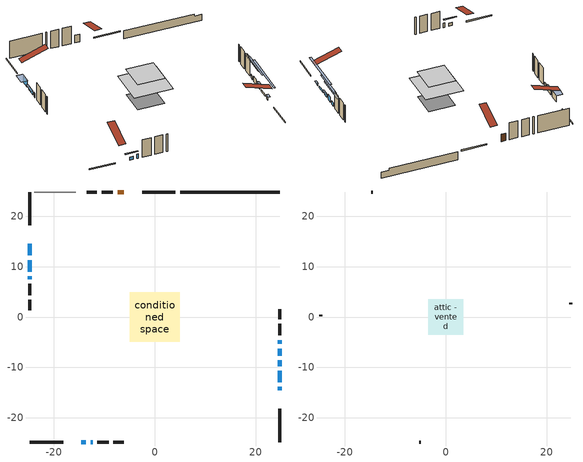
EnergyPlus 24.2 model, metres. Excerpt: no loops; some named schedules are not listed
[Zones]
conditioned space
 floor adiabatic (AdiabaticFloorConstruction): -4.93,-4.93 -4.93,4.93 4.93,4.93 4.93,-4.93 z2.84
 floor foundation (Slab1 construction): -3.43,-3.43 -3.43,3.43 3.43,3.43 3.43,-3.43 z-1.84
 wall outside (RimJoist1 construction): 4.07,24.76 -2.52,24.76 / -24.76,-24.76 -18.17,-24.76 / -24.76,24.76 -24.76,18.17 / 24.76,-24.76 24.76,-18.17 z0.4:0.7
 wall outside (AdiabaticWallConstruction 1): -6.16,24.76 -7.35,24.76 z0.4:2.43
 wall outside (AdiabaticWallConstruction): 24.76,-14.52 24.76,-13.84 z0.4:1.09; -24.76,14.52 -24.76,12.18 z0.4:2.1; 24.76,-12.91 24.76,-10.67 z0.4:0.91; 24.76,-9.74 24.76,-8.6 / -24.76,11.26 -24.76,8.97 / 24.76,-5.35 24.76,-4.56 z0.4:1.39; -14.52,-24.76 -13.63,-24.76 z0.4:1.29; -24.76,8.04 -24.76,7.5 / -12.7,-24.76 -12.28,-24.76 z0.4:1.62; 24.76,-7.67 24.76,-6.27 z0.4:1.85
 wall outside (Wall1 construction): -8.28,24.76 -10.53,24.76 / -11.36,-24.76 -9.1,-24.76 / -24.76,6.58 -24.76,4.32 / 24.76,-3.63 24.76,-1.37 z0.4:5.28
 wall outside (Wall2 construction): -11.46,24.76 -13.49,24.76 / -8.17,-24.76 -6.15,-24.76 / -24.76,3.39 -24.76,1.37 / 24.76,-0.45 24.76,1.58 z0.4:5.28
 wall foundation (FoundationWall1 construction): 5,24.76,-1.84 5,24.76,0.4 22.78,24.76,0.4 22.78,24.76,-0.18 24.76,24.76,-0.18 24.76,24.76,-1.84
 wall adiabatic (Wall4 construction): -15.64,24.76 -23.83,24.76 z0.4:5.28
 window (WindowConstruction): 24.76,-14.52 24.76,-13.84 z0.4:1.09
 window (WindowConstruction 6): -24.76,14.52 -24.76,12.18 z0.4:2.1
 window (WindowConstruction 9): 24.76,-12.91 24.76,-10.67 z0.4:0.91
 window (WindowConstruction 1): 24.76,-9.74 24.76,-8.6 z0.4:1.39
 window (WindowConstruction 2): -24.76,11.26 -24.76,8.97 z0.4:1.39
 window (WindowConstruction 3): -14.52,-24.76 -13.63,-24.76 z0.4:1.29
 window (WindowConstruction 7): -24.76,8.04 -24.76,7.51 z0.4:1.62
 window (WindowConstruction 8): -12.7,-24.76 -12.28,-24.76 z0.4:1.62
 window (WindowConstruction 4): 24.76,-7.67 24.76,-6.27 z0.4:1.85
 window (WindowConstruction 5): 24.76,-5.34 24.76,-4.56 z0.4:1.39
 door (Door): -6.16,24.76 -7.35,24.76 z0.4:2.43
 ceiling adiabatic (AdiabaticFloorConstruction): 4.93,-4.93 4.93,4.93 -4.93,4.93 -4.93,-4.93 z2.84
attic - vented
 floor to conditioned space (Floor1 construction Reversed): -3.49,-3.49 -3.49,3.49 3.49,3.49 3.49,-3.49 z5.28
 wall outside (Wall3 construction): -14.42,24.76 -14.71,24.76 / -5.22,-24.76 -4.92,-24.76 / -24.76,0.44 -24.76,0.14 / 24.76,2.51 24.76,2.81 z0.4:5.28
 roof outside (Roof1 construction): -5.23,24.76,5.28 -5.23,17.97,7.54 -3.44,17.97,7.54 -3.44,24.76,5.28; -15.45,-24.76,5.28 -15.45,-17.97,7.54 -17.24,-17.97,7.54 -17.24,-24.76,5.28; -24.76,15.45,5.28 -17.97,15.45,7.54 -17.97,17.24,7.54 -24.76,17.24,5.28; 24.76,-15.45,5.28 17.97,-15.45,7.54 17.97,-17.24,7.54 24.76,-17.24,5.28
shading: 24.76,-13.61 24.76,-14.75 25.22,-14.75 25.22,-13.61 z1.31; -24.76,11.89 -24.76,14.82 -26.38,14.82 -26.38,11.89 z2.4; 24.76,-5.59 24.76,-17.99 25.22,-17.99 25.22,-5.59 z5.99; 24.76,-8.37 24.76,-9.97 25.22,-9.97 25.22,-8.37 z1.62; -24.76,8.74 -24.76,11.48 -25.22,11.48 -25.22,8.74 z1.62; -12.41,-24.76 -15.74,-24.76 -15.74,-25.06 -12.41,-25.06 z2.51; 24.76,-2.82 24.76,-11.12 25.22,-11.12 25.22,-2.82 z5.3; 24.76,-1.11 24.76,-8.79 25.22,-8.79 25.22,-1.11 z4.84
[Building]
Building 1: Terrain=Suburbs
[Site:Location]
Mont Joli AP_QC: Latitude {deg}=48.61; Longitude {deg}=-68.21; Time Zone {hr}=-5; Elevation {m}=52; Keep Site Location Information=Yes
[Site:GroundTemperature:Shallow]
-0.843868, -3.04892, -3.2255, -2.1791, 2.02165, 6.20283, 9.82768, 12.1239, 12.319, 10.4514, 6.91898, 2.86606
[Site:WaterMainsTemperature]
Calculation Method=Schedule; Temperature Schedule=mains temperature schedule
[Material] Roughness=Rough; Thermal Absorptance=0.9
Name | Thickness {m} | Conductivity {W/m-K} | Density {kg/m3} | Specific Heat {J/kg-K} | Solar Absorptance | Visible Absorptance
asphalt or fiberglass shingles | 0.00635 | 0.162714 | 1121.4 | 1465.45 | 0.4 | 0.4
ceiling loosefill ins | 0.0846667 | 0.0480833 | 16.02 | 1046.75 | 0.7 | 0.7
ceiling stud and cavity | 0.1397 | 0.615002 | 65.682 | 1177.47 | 0.7 | 0.7
concrete 4.0 in. | 0.1016 | 1.803125 | 2242.8 | 837.4 | 0.7 | 0.7
concrete 8.0 in. | 0.2032 | 1.803125 | 2242.8 | 837.4 | 0.7 | 0.7
door material | 0.04445 | 0.0451087 | 512.64 | 1214.23 | 0.7 | 0.7
floor covering | 0.0127 | 0.0433444 | 54.468 | 1339.84 | 0.6 | 0.6
floor rigid ins; wall rigid ins 1 | 0.512978 | 0.029427 | 32.04 | 1214.23 | 0.7 | 0.7
floor stud and cavity | 0.1397 | 1.75129 | 37.0049 | 1207.88 | 0.7 | 0.7
furniture material conditioned space 1 | 0.1524 | 0.115458 | 640.8 | 1214.23 | 0.6 | 0.6
gypsum board | 0.0127 | 0.160291 | 801 | 837.4 | 0.6 | 0.6
osb sheathing 0.5 in. | 0.0127 | 0.115458 | 512.64 | 1214.23 | 0.7 | 0.7
osb sheathing 0.75 in. | 0.01905 | 0.115458 | 512.64 | 1214.23 | 0.7 | 0.7
rim joist stud and cavity | 0.0508 | 0.103237 | 50.32683 | 1063.81 | 0.6 | 0.6
wall rigid ins | 0.051816 | 0.029427 | 32.04 | 1214.23 | 0.4 | 0.4
wall stud and cavity | 0.1397 | 0.0796569 | 139.0536 | 1170.24 | 0.7 | 0.7
wall stud and cavity 1 | 0.1397 | 0.0735294 | 139.0536 | 1170.24 | 0.7 | 0.7
wall stud and cavity 2 | 0.0889 | 6.1454 | 50.32683 | 1063.81 | 0.6 | 0.6
wall stud and cavity 3 | 0.1397 | 0.462515 | 139.0536 | 1170.24 | 0.7 | 0.7
wall stud and cavity 4 | 0.0889 | 0.380278 | 52.3479 | 1209.89 | 0.7 | 0.7
wall stud and cavity 5 | 0.0889 | 0.391764 | 83.0341 | 1211.67 | 0.7 | 0.7
wood siding | 0.0254 | 0.102417 | 544.68 | 1172.36 | 0.4 | 0.4
wood siding 1 | 0.00254 | 0.102417 | 544.68 | 1172.36 | 0.4 | 0.4
wood siding 2; wood siding 3; wood siding 4 | 0.0254 | 0.102417 | 544.68 | 1172.36 | 0.7 | 0.7
[WindowMaterial:SimpleGlazingSystem]
Name | U-Factor {W/m2-K} | Solar Heat Gain Coefficient
WindowMaterial | 3.000823 | 0.49
WindowMaterial 1 | 2.949721 | 0.58
WindowMaterial 2 | 2.969594 | 0.55
WindowMaterial 3 | 2.91963 | 0.62
WindowMaterial 4 | 2.972433 | 0.55
WindowMaterial 5 | 2.89237 | 0.66
WindowMaterial 6 | 2.97754 | 0.61
WindowMaterial 7 | 3.04227 | 0.45
WindowMaterial 8 | 3.03546 | 0.46
[Construction]
AdiabaticFloorConstruction: floor stud and cavity, floor rigid ins, osb sheathing 0.75 in., floor covering
AdiabaticWallConstruction: wood siding 3, wall rigid ins 1, wall stud and cavity 4, gypsum board
AdiabaticWallConstruction 1: wood siding 4, wall rigid ins 1, wall stud and cavity 4, gypsum board
Door: door material
Floor1 construction Reversed: gypsum board, ceiling stud and cavity, ceiling loosefill ins
FoundationWall1 construction: concrete 8.0 in.
furniture construction conditioned space 1: furniture material conditioned space 1
PartitionWallConstruction: gypsum board, wall stud and cavity 5, gypsum board
RimJoist1 construction: wood siding 2, rim joist stud and cavity
Roof1 construction: asphalt or fiberglass shingles
Slab1 construction: concrete 4.0 in.
Wall1 construction: wood siding, osb sheathing 0.5 in., wall stud and cavity, gypsum board
Wall2 construction: wood siding, osb sheathing 0.5 in., wall stud and cavity 1, gypsum board
Wall3 construction: wood siding 1, wall stud and cavity 2
Wall4 construction: wall rigid ins, osb sheathing 0.5 in., wall stud and cavity 3, gypsum board
WindowConstruction: WindowMaterial
WindowConstruction 1; WindowConstruction 2: WindowMaterial 1
WindowConstruction 3: WindowMaterial 2
WindowConstruction 4: WindowMaterial 3
WindowConstruction 5: WindowMaterial 4
WindowConstruction 6: WindowMaterial 5
WindowConstruction 7: WindowMaterial 6
WindowConstruction 8: WindowMaterial 7
WindowConstruction 9: WindowMaterial 8
[Zone] Multiplier=1; Part of Total Floor Area=Yes
Name | Volume {m3}
attic - vented | 17.8623
conditioned space | 362.1
[Space]
Name | Zone | Volume {m3}
attic - vented 1 | attic - vented | 17.8623
conditioned space 1 | conditioned space | 362.1
[ZoneInfiltration:EffectiveLeakageArea]
infil attic - vented 1: Zone or Space=attic - vented 1; Schedule=Always On Discrete; Effective Air Leakage Area {cm2}=1690.78; Stack Coefficient=0.000496532; Wind Coefficient=1.50554e-05
[ZoneMixing]
whole house fan mix: Zone or Space=attic - vented; Schedule=Always On Continuous; Design Flow Rate Calculation Method=Flow/Zone; Design Flow Rate {m3/s}=0; Source Zone or Space=conditioned space
[SurfaceProperty:ExposedFoundationPerimeter]
Slab1: Exposed Perimeter Calculation Method=TotalExposedPerimeter; Total Exposed Perimeter {m}=19.757
[InternalMass] Zone or ZoneList=conditioned space; Space or SpaceList=conditioned space 1
Name | Construction | Surface Area {m2}
furniture mass conditioned space 1 | furniture construction conditioned space 1 | 57.76
partition wall mass | PartitionWallConstruction | 144.4
[Lights]
interior lighting: Zone or ZoneList or Space or SpaceList=conditioned space 1; Schedule=interior lighting schedule; Design Level Calculation Method=LightingLevel; Lighting Level {W}=343.2; Return Air Fraction=0; Fraction Radiant=0.6; Fraction Visible=0.2; Fraction Replaceable=1
[People]
occupants: Zone or ZoneList or Space or SpaceList=conditioned space 1; Number of People Schedule=occupants schedule; Number of People Calculation Method=People; Number of People=3; Fraction Radiant=0.314171; Sensible Heat Fraction=0.56303; Activity Level Schedule=occupants activity schedule; Carbon Dioxide Generation Rate {m3/s-W}=0; Enable ASHRAE 55 Comfort Warnings=No; Mean Radiant Temperature Calculation Type=EnclosureAveraged
[ElectricEquipment] Zone or ZoneList or Space or SpaceList=conditioned space 1; Design Level Calculation Method=EquipmentLevel
Name | Schedule | Design Level {W} | Fraction Latent | Fraction Radiant | Fraction Lost
clothes dryer | clothes dryer schedule | 140.772 | 0.015 | 0.081 | 0.85
clothes washer | clothes washer schedule | 32.1985 | 0.03 | 0.162 | 0.7
cooking range | cooking range schedule | 208.969 | 0.08 | 0.432 | 0.2
dishwasher | dishwasher schedule | 66.8632 | 0.3 | 0.18 | 0.4
fridge | fridge schedule | 72.9452 | 0 | 0.6 | 0
mech vent house fan | mech vent house fan schedule | 0 | 0 | 0 | 1
mech vent house fan cfis | mech vent house fan cfis schedule | 0 | 0 | 0 | 0
mech vent range fan 0 | mech vent range fan 0 schedule | 150 | 0 | 0 | 1
misc plug loads | misc plug loads schedule | 494.7 | 0.045 | 0.513 | 0.1
whole house fan | Always On Discrete | 0 | 0 | 0 | 1
[OtherEquipment] Zone or ZoneList or Space or SpaceList=conditioned space 1; Design Level Calculation Method=EquipmentLevel
Name | Fuel Type | Schedule | Design Level {W} | Fraction Latent | Fraction Radiant | Fraction Lost
clothes dryer 1 | Electricity | clothes dryer schedule | 0 | 0.015 | 0.081 | 0.85
cooking range 1 | Electricity | cooking range schedule | 0 | 0.08 | 0.432 | 0.2
general water use latent | None | general water use schedule | 59.3978 | 1 | 0 | 0
general water use sensible | None | general water use schedule | -58.539 | 0 | 0.6 | 0
mech vent house fan latent load | None | Always On Discrete | 0 | 1 | 0 | 0
mech vent house fan sensible load | None | Always On Discrete | 0 | 0 | 0 | 0
water heater energy adjustment1 | Electricity | Always On Discrete | 0.01 | 0 | 0 | 1
[ZoneInfiltration:DesignFlowRate] Zone or ZoneList or Space or SpaceList=conditioned space 1; Schedule=Always On Discrete; Design Flow Rate Calculation Method=Flow/Zone; Design Flow Rate {m3/s}=0
infil flow; natural vent flow; whole house fan flow
[ZoneControl:Thermostat]
conditioned space Thermostat: Zone or ZoneList=conditioned space; Control Type Schedule=conditioned space Thermostat Schedule; Control 1=conditioned space temperature setpoint; Temperature Difference Between Cutout And Setpoint {deltaC}=0
[ZoneHVAC:Baseboard:Convective:Electric]
electric baseboard: Availability Schedule=Always On Discrete; Heating Design Capacity {W}=13006.8; Efficiency=1
[Zone equipment]
conditioned space: electric baseboard
[Foundation:Kiva]
Foundation Kiva 1: Initial Indoor Air Temperature {C}=18; Wall Height Above Grade {m}=0.40002; Wall Depth Below Slab {m}=0.2032
[Foundation:Kiva:Settings]
Soil Conductivity {W/m-K}=0.849921; Soil Density {kg/m3}=1842.3; Soil Specific Heat {J/kg-K}=418.7; Ground Solar Absorptivity=0.9; Ground Thermal Absorptivity=0.9; Ground Surface Roughness {m}=0.03; Far-Field Width {m}=40; Deep-Ground Boundary Condition=ZeroFlux; Deep-Ground Depth {m}=40; Minimum Cell Dimension {m}=0.2; Maximum Cell Growth Coefficient=3; Simulation Timestep=Timestep
[Exterior:Lights]
exterior lighting: Schedule=exterior lighting schedule; Design Level {W}=75.6
[EnergyManagementSystem:GlobalVariable]
infil_program_Qfan
infil_program_Qinf
natural_vent_program_Qnv
natural_vent_program_Qwhf
[EnergyManagementSystem:Sensor]
Name | Output:Variable or Output:Meter Index Key | Output:Variable or Output:Meter
airflow_gain | infil flow | Infiltration Sensible Heat Gain Energy
airflow_gain_1 | natural vent flow | Infiltration Sensible Heat Gain Energy
airflow_gain_2 | whole house fan flow | Infiltration Sensible Heat Gain Energy
airflow_loss | infil flow | Infiltration Sensible Heat Loss Energy
airflow_loss_1 | natural vent flow | Infiltration Sensible Heat Loss Energy
airflow_loss_2 | whole house fan flow | Infiltration Sensible Heat Loss Energy
clg_load_cond |  | Cooling:EnergyTransfer:Zone:CONDITIONED SPACE
clg_sp_s; clg_sp_s_1 | cooling setpoint | Schedule Value
clothes_dryer_exhaust_0_sch_s | clothes dryer exhaust 0 schedule | Schedule Value
conditioned_space_clg_unmet_s | conditioned space | Zone Cooling Setpoint Not Met Time
conditioned_space_htg_unmet_s | conditioned space | Zone Heating Setpoint Not Met Time
cool_season | cooling season schedule | Schedule Value
fridge_tin_s | conditioned space | Zone Mean Air Temperature
htg_load_cond |  | Heating:EnergyTransfer:Zone:CONDITIONED SPACE
htg_sp_s; htg_sp_s_1 | heating setpoint | Schedule Value
ig_ee_conv | clothes dryer | Electric Equipment Convective Heating Energy
ig_ee_conv_2 | cooking range | Electric Equipment Convective Heating Energy
ig_ee_conv_4 | fridge | Electric Equipment Convective Heating Energy
ig_ee_conv_5 | misc plug loads | Electric Equipment Convective Heating Energy
ig_ee_conv_6 | whole house fan | Electric Equipment Convective Heating Energy
ig_ee_rad | clothes dryer | Electric Equipment Radiant Heating Energy
ig_ee_rad_2 | cooking range | Electric Equipment Radiant Heating Energy
ig_ee_rad_4 | fridge | Electric Equipment Radiant Heating Energy
ig_ee_rad_5 | misc plug loads | Electric Equipment Radiant Heating Energy
ig_ee_rad_6 | whole house fan | Electric Equipment Radiant Heating Energy
ig_lgt_conv | interior lighting | Lights Convective Heating Energy
ig_lgt_rad | interior lighting | Lights Radiant Heating Energy
ig_lgt_vis | interior lighting | Lights Visible Radiation Heating Energy
ig_oe_conv | clothes dryer 1 | Other Equipment Convective Heating Energy
ig_oe_conv_1 | cooking range 1 | Other Equipment Convective Heating Energy
ig_oe_conv_2 | general water use latent | Other Equipment Convective Heating Energy
ig_oe_conv_3 | general water use sensible | Other Equipment Convective Heating Energy
ig_oe_conv_4 | water heater energy adjustment1 | Other Equipment Convective Heating Energy
ig_oe_rad | clothes dryer 1 | Other Equipment Radiant Heating Energy
ig_oe_rad_1 | cooking range 1 | Other Equipment Radiant Heating Energy
ig_oe_rad_2 | general water use latent | Other Equipment Radiant Heating Energy
ig_oe_rad_3 | general water use sensible | Other Equipment Radiant Heating Energy
ig_oe_rad_4 | water heater energy adjustment1 | Other Equipment Radiant Heating Energy
ig_ppl_conv | occupants | People Convective Heating Energy
ig_ppl_rad | occupants | People Radiant Heating Energy
im_conv | furniture mass conditioned space 1 | Surface Inside Face Convection Heat Gain Energy
im_conv_1 | partition wall mass | Surface Inside Face Convection Heat Gain Energy
im_ig | furniture mass conditioned space 1 | Surface Inside Face Internal Gains Radiation Heat Gain Energy
im_ig_1 | partition wall mass | Surface Inside Face Internal Gains Radiation Heat Gain Energy
im_lgt | furniture mass conditioned space 1 | Surface Inside Face Lights Radiation Heat Gain Energy
im_lgt_1 | partition wall mass | Surface Inside Face Lights Radiation Heat Gain Energy
im_sol | furniture mass conditioned space 1 | Surface Inside Face Solar Radiation Heat Gain Energy
im_sol_1 | partition wall mass | Surface Inside Face Solar Radiation Heat Gain Energy
im_surf | furniture mass conditioned space 1 | Surface Inside Face Net Surface Thermal Radiation Heat Gain Energy
im_surf_1 | partition wall mass | Surface Inside Face Net Surface Thermal Radiation Heat Gain Energy
mech_vent_range_fan_0_sch_s | mech vent range fan 0 schedule | Schedule Value
mv_conv | mech vent house fan | Electric Equipment Convective Heating Energy
mv_conv_1 | mech vent house fan cfis | Electric Equipment Convective Heating Energy
mv_conv_2 | mech vent range fan 0 | Electric Equipment Convective Heating Energy
mv_conv_3 | mech vent house fan latent load | Other Equipment Convective Heating Energy
mv_conv_4 | mech vent house fan sensible load | Other Equipment Convective Heating Energy
mv_rad | mech vent house fan | Electric Equipment Radiant Heating Energy
mv_rad_1 | mech vent house fan cfis | Electric Equipment Radiant Heating Energy
mv_rad_2 | mech vent range fan 0 | Electric Equipment Radiant Heating Energy
mv_rad_3 | mech vent house fan latent load | Other Equipment Radiant Heating Energy
mv_rad_4 | mech vent house fan sensible load | Other Equipment Radiant Heating Energy
natural_vent_s | natural vent schedule | Schedule Value
out_pb_s |  | Site Outdoor Air Barometric Pressure
out_wt_s |  | Site Outdoor Air Humidity Ratio
site_vw_s |  | Site Wind Speed
ss_back_out | Window1 | Surface Window Shortwave from Zone Back Out Window Heat Transfer Rate
ss_back_out_1 | Window10 | Surface Window Shortwave from Zone Back Out Window Heat Transfer Rate
ss_back_out_2 | Window11 | Surface Window Shortwave from Zone Back Out Window Heat Transfer Rate
ss_back_out_3 | Window2 | Surface Window Shortwave from Zone Back Out Window Heat Transfer Rate
ss_back_out_4 | Window3 | Surface Window Shortwave from Zone Back Out Window Heat Transfer Rate
ss_back_out_5 | Window5 | Surface Window Shortwave from Zone Back Out Window Heat Transfer Rate
ss_back_out_6 | Window6 | Surface Window Shortwave from Zone Back Out Window Heat Transfer Rate
ss_back_out_7 | Window7 | Surface Window Shortwave from Zone Back Out Window Heat Transfer Rate
ss_back_out_8 | Window8 | Surface Window Shortwave from Zone Back Out Window Heat Transfer Rate
ss_back_out_9 | Window9 | Surface Window Shortwave from Zone Back Out Window Heat Transfer Rate
ss_conv | Door1 | Surface Inside Face Convection Heat Gain Energy
ss_conv_1 | Window1 | Surface Inside Face Convection Heat Gain Energy
ss_conv_10 | Window9 | Surface Inside Face Convection Heat Gain Energy
ss_conv_2 | Window10 | Surface Inside Face Convection Heat Gain Energy
ss_conv_3 | Window11 | Surface Inside Face Convection Heat Gain Energy
ss_conv_4 | Window2 | Surface Inside Face Convection Heat Gain Energy
ss_conv_5 | Window3 | Surface Inside Face Convection Heat Gain Energy
ss_conv_6 | Window5 | Surface Inside Face Convection Heat Gain Energy
ss_conv_7 | Window6 | Surface Inside Face Convection Heat Gain Energy
ss_conv_8 | Window7 | Surface Inside Face Convection Heat Gain Energy
ss_conv_9 | Window8 | Surface Inside Face Convection Heat Gain Energy
ss_ig | Door1 | Surface Inside Face Internal Gains Radiation Heat Gain Energy
ss_ig_1 | Window1 | Surface Inside Face Internal Gains Radiation Heat Gain Energy
ss_ig_10 | Window9 | Surface Inside Face Internal Gains Radiation Heat Gain Energy
ss_ig_2 | Window10 | Surface Inside Face Internal Gains Radiation Heat Gain Energy
ss_ig_3 | Window11 | Surface Inside Face Internal Gains Radiation Heat Gain Energy
ss_ig_4 | Window2 | Surface Inside Face Internal Gains Radiation Heat Gain Energy
ss_ig_5 | Window3 | Surface Inside Face Internal Gains Radiation Heat Gain Energy
ss_ig_6 | Window5 | Surface Inside Face Internal Gains Radiation Heat Gain Energy
ss_ig_7 | Window6 | Surface Inside Face Internal Gains Radiation Heat Gain Energy
ss_ig_8 | Window7 | Surface Inside Face Internal Gains Radiation Heat Gain Energy
ss_ig_9 | Window8 | Surface Inside Face Internal Gains Radiation Heat Gain Energy
ss_lgt | Door1 | Surface Inside Face Lights Radiation Heat Gain Energy
ss_sol | Door1 | Surface Inside Face Solar Radiation Heat Gain Energy
ss_surf | Door1 | Surface Inside Face Net Surface Thermal Radiation Heat Gain Energy
ss_surf_1 | Window1 | Surface Inside Face Net Surface Thermal Radiation Heat Gain Energy
ss_surf_10 | Window9 | Surface Inside Face Net Surface Thermal Radiation Heat Gain Energy
ss_surf_2 | Window10 | Surface Inside Face Net Surface Thermal Radiation Heat Gain Energy
ss_surf_3 | Window11 | Surface Inside Face Net Surface Thermal Radiation Heat Gain Energy
ss_surf_4 | Window2 | Surface Inside Face Net Surface Thermal Radiation Heat Gain Energy
ss_surf_5 | Window3 | Surface Inside Face Net Surface Thermal Radiation Heat Gain Energy
ss_surf_6 | Window5 | Surface Inside Face Net Surface Thermal Radiation Heat Gain Energy
ss_surf_7 | Window6 | Surface Inside Face Net Surface Thermal Radiation Heat Gain Energy
ss_surf_8 | Window7 | Surface Inside Face Net Surface Thermal Radiation Heat Gain Energy
ss_surf_9 | Window8 | Surface Inside Face Net Surface Thermal Radiation Heat Gain Energy
ss_trans_in | Window1 | Surface Window Transmitted Solar Radiation Rate
ss_trans_in_1 | Window10 | Surface Window Transmitted Solar Radiation Rate
ss_trans_in_2 | Window11 | Surface Window Transmitted Solar Radiation Rate
ss_trans_in_3 | Window2 | Surface Window Transmitted Solar Radiation Rate
ss_trans_in_4 | Window3 | Surface Window Transmitted Solar Radiation Rate
ss_trans_in_5 | Window5 | Surface Window Transmitted Solar Radiation Rate
ss_trans_in_6 | Window6 | Surface Window Transmitted Solar Radiation Rate
ss_trans_in_7 | Window7 | Surface Window Transmitted Solar Radiation Rate
ss_trans_in_8 | Window8 | Surface Window Transmitted Solar Radiation Rate
ss_trans_in_9 | Window9 | Surface Window Transmitted Solar Radiation Rate
ss_trans_out | Window1 | Surface Inside Face Initial Transmitted Diffuse Transmitted Out Window Solar Radiation Rate
ss_trans_out_1 | Window10 | Surface Inside Face Initial Transmitted Diffuse Transmitted Out Window Solar Radiation Rate
ss_trans_out_2 | Window11 | Surface Inside Face Initial Transmitted Diffuse Transmitted Out Window Solar Radiation Rate
ss_trans_out_3 | Window2 | Surface Inside Face Initial Transmitted Diffuse Transmitted Out Window Solar Radiation Rate
ss_trans_out_4 | Window3 | Surface Inside Face Initial Transmitted Diffuse Transmitted Out Window Solar Radiation Rate
ss_trans_out_5 | Window5 | Surface Inside Face Initial Transmitted Diffuse Transmitted Out Window Solar Radiation Rate
ss_trans_out_6 | Window6 | Surface Inside Face Initial Transmitted Diffuse Transmitted Out Window Solar Radiation Rate
ss_trans_out_7 | Window7 | Surface Inside Face Initial Transmitted Diffuse Transmitted Out Window Solar Radiation Rate
ss_trans_out_8 | Window8 | Surface Inside Face Initial Transmitted Diffuse Transmitted Out Window Solar Radiation Rate
ss_trans_out_9 | Window9 | Surface Inside Face Initial Transmitted Diffuse Transmitted Out Window Solar Radiation Rate
s_conv | Floor1 | Surface Inside Face Convection Heat Gain Energy
s_conv_1 | FoundationWall1 | Surface Inside Face Convection Heat Gain Energy
s_conv_10 | Wall1:180 | Surface Inside Face Convection Heat Gain Energy
s_conv_11 | Wall1:270 | Surface Inside Face Convection Heat Gain Energy
s_conv_12 | Wall1:90 | Surface Inside Face Convection Heat Gain Energy
s_conv_13 | Wall2:0 | Surface Inside Face Convection Heat Gain Energy
s_conv_14 | Wall2:180 | Surface Inside Face Convection Heat Gain Energy
s_conv_15 | Wall2:270 | Surface Inside Face Convection Heat Gain Energy
s_conv_16 | Wall2:90 | Surface Inside Face Convection Heat Gain Energy
s_conv_17 | Wall4 | Surface Inside Face Convection Heat Gain Energy
s_conv_2 | inferred conditioned ceiling | Surface Inside Face Convection Heat Gain Energy
s_conv_3 | inferred conditioned floor | Surface Inside Face Convection Heat Gain Energy
s_conv_4 | RimJoist1:0 | Surface Inside Face Convection Heat Gain Energy
s_conv_5 | RimJoist1:180 | Surface Inside Face Convection Heat Gain Energy
s_conv_6 | RimJoist1:270 | Surface Inside Face Convection Heat Gain Energy
s_conv_7 | RimJoist1:90 | Surface Inside Face Convection Heat Gain Energy
s_conv_8 | Slab1 | Surface Inside Face Convection Heat Gain Energy
s_conv_9 | Wall1:0 | Surface Inside Face Convection Heat Gain Energy
s_ig | Floor1 | Surface Inside Face Internal Gains Radiation Heat Gain Energy
s_ig_1 | FoundationWall1 | Surface Inside Face Internal Gains Radiation Heat Gain Energy
s_ig_10 | Wall1:180 | Surface Inside Face Internal Gains Radiation Heat Gain Energy
s_ig_11 | Wall1:270 | Surface Inside Face Internal Gains Radiation Heat Gain Energy
s_ig_12 | Wall1:90 | Surface Inside Face Internal Gains Radiation Heat Gain Energy
s_ig_13 | Wall2:0 | Surface Inside Face Internal Gains Radiation Heat Gain Energy
s_ig_14 | Wall2:180 | Surface Inside Face Internal Gains Radiation Heat Gain Energy
s_ig_15 | Wall2:270 | Surface Inside Face Internal Gains Radiation Heat Gain Energy
s_ig_16 | Wall2:90 | Surface Inside Face Internal Gains Radiation Heat Gain Energy
s_ig_17 | Wall4 | Surface Inside Face Internal Gains Radiation Heat Gain Energy
s_ig_2 | inferred conditioned ceiling | Surface Inside Face Internal Gains Radiation Heat Gain Energy
s_ig_3 | inferred conditioned floor | Surface Inside Face Internal Gains Radiation Heat Gain Energy
s_ig_4 | RimJoist1:0 | Surface Inside Face Internal Gains Radiation Heat Gain Energy
s_ig_5 | RimJoist1:180 | Surface Inside Face Internal Gains Radiation Heat Gain Energy
s_ig_6 | RimJoist1:270 | Surface Inside Face Internal Gains Radiation Heat Gain Energy
s_ig_7 | RimJoist1:90 | Surface Inside Face Internal Gains Radiation Heat Gain Energy
s_ig_8 | Slab1 | Surface Inside Face Internal Gains Radiation Heat Gain Energy
s_ig_9 | Wall1:0 | Surface Inside Face Internal Gains Radiation Heat Gain Energy
